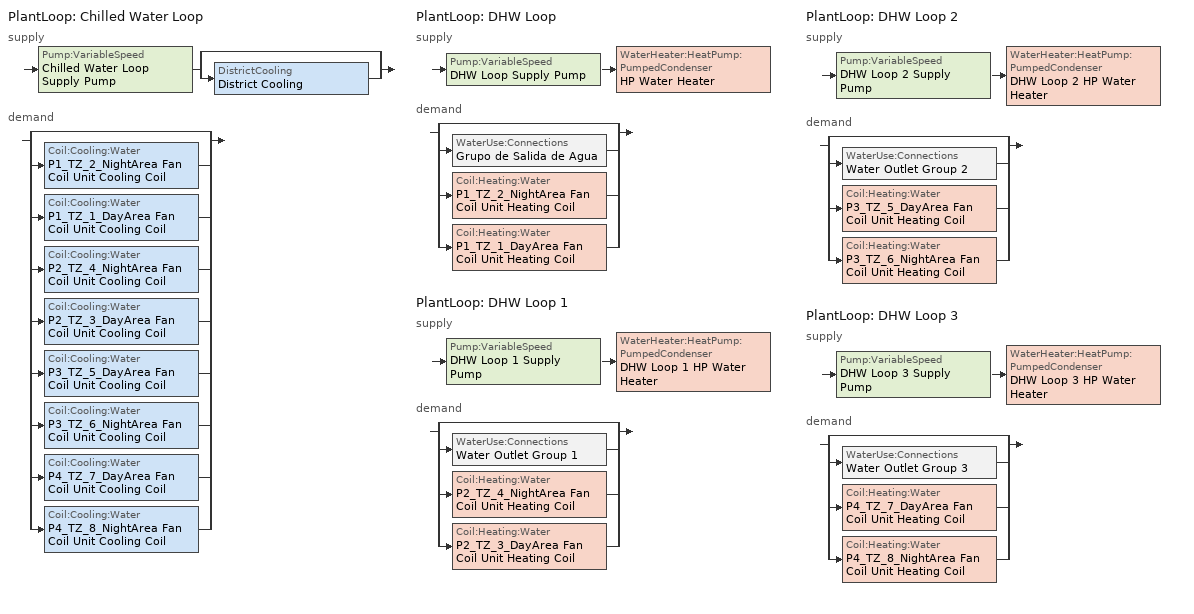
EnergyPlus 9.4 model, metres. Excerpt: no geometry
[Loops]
PlantLoop 'Chilled Water Loop'
 supply: Pump:VariableSpeed 'Chilled Water Loop Supply Pump' > split
  | bypass
  | DistrictCooling 'District Cooling'
 demand: split
  | bypass
  | Coil:Cooling:Water 'P1_TZ_2_NightArea Fan Coil Unit Cooling Coil'
  | Coil:Cooling:Water 'P1_TZ_1_DayArea Fan Coil Unit Cooling Coil'
  | Coil:Cooling:Water 'P2_TZ_4_NightArea Fan Coil Unit Cooling Coil'
  | Coil:Cooling:Water 'P2_TZ_3_DayArea Fan Coil Unit Cooling Coil'
  | Coil:Cooling:Water 'P3_TZ_5_DayArea Fan Coil Unit Cooling Coil'
  | Coil:Cooling:Water 'P3_TZ_6_NightArea Fan Coil Unit Cooling Coil'
  | Coil:Cooling:Water 'P4_TZ_7_DayArea Fan Coil Unit Cooling Coil'
  | Coil:Cooling:Water 'P4_TZ_8_NightArea Fan Coil Unit Cooling Coil'
PlantLoop 'DHW Loop'
 supply: Pump:VariableSpeed 'DHW Loop Supply Pump' > WaterHeater:HeatPump:PumpedCondenser 'HP Water Heater'
 demand: split
  | bypass
  | WaterUse:Connections 'Grupo de Salida de Agua'
  | Coil:Heating:Water 'P1_TZ_2_NightArea Fan Coil Unit Heating Coil'
  | Coil:Heating:Water 'P1_TZ_1_DayArea Fan Coil Unit Heating Coil'
PlantLoop 'DHW Loop 1'
 supply: Pump:VariableSpeed 'DHW Loop 1 Supply Pump' > WaterHeater:HeatPump:PumpedCondenser 'DHW Loop 1 HP Water Heater'
 demand: split
  | bypass
  | WaterUse:Connections 'Water Outlet Group 1'
  | Coil:Heating:Water 'P2_TZ_4_NightArea Fan Coil Unit Heating Coil'
  | Coil:Heating:Water 'P2_TZ_3_DayArea Fan Coil Unit Heating Coil'
PlantLoop 'DHW Loop 2'
 supply: Pump:VariableSpeed 'DHW Loop 2 Supply Pump' > WaterHeater:HeatPump:PumpedCondenser 'DHW Loop 2 HP Water Heater'
 demand: split
  | bypass
  | WaterUse:Connections 'Water Outlet Group 2'
  | Coil:Heating:Water 'P3_TZ_5_DayArea Fan Coil Unit Heating Coil'
  | Coil:Heating:Water 'P3_TZ_6_NightArea Fan Coil Unit Heating Coil'
PlantLoop 'DHW Loop 3'
 supply: Pump:VariableSpeed 'DHW Loop 3 Supply Pump' > WaterHeater:HeatPump:PumpedCondenser 'DHW Loop 3 HP Water Heater'
 demand: split
  | bypass
  | WaterUse:Connections 'Water Outlet Group 3'
  | Coil:Heating:Water 'P4_TZ_7_DayArea Fan Coil Unit Heating Coil'
  | Coil:Heating:Water 'P4_TZ_8_NightArea Fan Coil Unit Heating Coil'
[DesignSpecification:OutdoorAir] Outdoor Air Method=Flow/Zone; Outdoor Air Flow per Person {m3/s-person}=0.01; Outdoor Air Flow per Zone Floor Area {m3/s-m2}=0; Outdoor Air Flow Air Changes per Hour {1/hr}=0; Outdoor Air Schedule=On
Name | Outdoor Air Flow per Zone {m3/s}
P4_TZ_7_DayArea Design Specification Outdoor Air Object | 0.119835
P4_TZ_8_NightArea Design Specification Outdoor Air Object | 0.096484
P2_TZ_4_NightArea Design Specification Outdoor Air Object; P1_TZ_2_NightArea Design Specification Outdoor Air Object; P3_TZ_6_NightArea Design Specification Outdoor Air Object | 0.093813
P2_TZ_3_DayArea Design Specification Outdoor Air Object; P1_TZ_1_DayArea Design Specification Outdoor Air Object; P3_TZ_5_DayArea Design Specification Outdoor Air Object | 0.118802
[DesignSpecification:ZoneAirDistribution] Zone Air Distribution Effectiveness in Cooling Mode=1; Zone Air Distribution Effectiveness in Heating Mode=1; Zone Secondary Recirculation Fraction=0
P4_TZ_7_DayArea Design Specification Zone Air Distribution Object; P4_TZ_8_NightArea Design Specification Zone Air Distribution Object; P2_TZ_4_NightArea Design Specification Zone Air Distribution Object; P2_TZ_3_DayArea Design Specification Zone Air Distribution Object; P1_TZ_2_NightArea Design Specification Zone Air Distribution Object; P1_TZ_1_DayArea Design Specification Zone Air Distribution Object; P3_TZ_5_DayArea Design Specification Zone Air Distribution Object; P3_TZ_6_NightArea Design Specification Zone Air Distribution Object
[Sizing:Zone] Zone Cooling Design Supply Air Temperature Input Method=SupplyAirTemperature; Zone Cooling Design Supply Air Temperature {C}=14; Zone Cooling Design Supply Air Temperature Difference {deltaC}=5; Zone Heating Design Supply Air Temperature Input Method=SupplyAirTemperature; Zone Heating Design Supply Air Temperature {C}=40; Zone Heating Design Supply Air Temperature Difference {deltaC}=15; Zone Cooling Design Supply Air Humidity Ratio {kgWater/kgDryAir}=0.009; Zone Heating Design Supply Air Humidity Ratio {kgWater/kgDryAir}=0.004; Zone Heating Sizing Factor=1; Zone Cooling Sizing Factor=1; Cooling Design Air Flow Method=Flow/Zone; Cooling Design Air Flow Rate {m3/s}=0.123; Cooling Minimum Air Flow per Zone Floor Area {m3/s-m2}=0.00076; Cooling Minimum Air Flow {m3/s}=0; Cooling Minimum Air Flow Fraction=0; Heating Design Air Flow Method=Flow/Zone; Heating Design Air Flow Rate {m3/s}=0.123; Heating Maximum Air Flow per Zone Floor Area {m3/s-m2}=0.00203; Heating Maximum Air Flow {m3/s}=0.14158; Heating Maximum Air Flow Fraction=0.3; Account for Dedicated Outdoor Air System=No; Dedicated Outdoor Air System Control Strategy=NeutralSupplyAir; Dedicated Outdoor Air Low Setpoint Temperature for Design {C}=10; Dedicated Outdoor Air High Setpoint Temperature for Design {C}=20
Name | Design Specification Outdoor Air Object | Design Specification Zone Air Distribution Object
P4_TZ_7_DayArea | P4_TZ_7_DayArea Design Specification Outdoor Air Object | P4_TZ_7_DayArea Design Specification Zone Air Distribution Object
P4_TZ_8_NightArea | P4_TZ_8_NightArea Design Specification Outdoor Air Object | P4_TZ_8_NightArea Design Specification Zone Air Distribution Object
P2_TZ_4_NightArea | P2_TZ_4_NightArea Design Specification Outdoor Air Object | P2_TZ_4_NightArea Design Specification Zone Air Distribution Object
P2_TZ_3_DayArea | P2_TZ_3_DayArea Design Specification Outdoor Air Object | P2_TZ_3_DayArea Design Specification Zone Air Distribution Object
P1_TZ_2_NightArea | P1_TZ_2_NightArea Design Specification Outdoor Air Object | P1_TZ_2_NightArea Design Specification Zone Air Distribution Object
P1_TZ_1_DayArea | P1_TZ_1_DayArea Design Specification Outdoor Air Object | P1_TZ_1_DayArea Design Specification Zone Air Distribution Object
P3_TZ_5_DayArea | P3_TZ_5_DayArea Design Specification Outdoor Air Object | P3_TZ_5_DayArea Design Specification Zone Air Distribution Object
P3_TZ_6_NightArea | P3_TZ_6_NightArea Design Specification Outdoor Air Object | P3_TZ_6_NightArea Design Specification Zone Air Distribution Object
[Sizing:Plant]
Name | Loop Type | Design Loop Exit Temperature {C} | Loop Design Temperature Difference {deltaC}
Chilled Water Loop | Cooling | 6 | 4
DHW Loop; DHW Loop 1; DHW Loop 2; DHW Loop 3 | Heating | 45 | 5
[ZoneControl:Thermostat] Control Type Schedule=Control type schedule: Always 4
Name | Zone or ZoneList | Control 1
P4_TZ_7_DayArea Thermostat | P4_TZ_7_DayArea | P4_TZ_7_DayArea Dual SP
P4_TZ_8_NightArea Thermostat | P4_TZ_8_NightArea | P4_TZ_8_NightArea Dual SP
P2_TZ_4_NightArea Thermostat | P2_TZ_4_NightArea | P2_TZ_4_NightArea Dual SP
P2_TZ_3_DayArea Thermostat | P2_TZ_3_DayArea | P2_TZ_3_DayArea Dual SP
P1_TZ_2_NightArea Thermostat | P1_TZ_2_NightArea | P1_TZ_2_NightArea Dual SP
P1_TZ_1_DayArea Thermostat | P1_TZ_1_DayArea | P1_TZ_1_DayArea Dual SP
P3_TZ_5_DayArea Thermostat | P3_TZ_5_DayArea | P3_TZ_5_DayArea Dual SP
P3_TZ_6_NightArea Thermostat | P3_TZ_6_NightArea | P3_TZ_6_NightArea Dual SP
[ThermostatSetpoint:DualSetpoint] Cooling Setpoint Temperature Schedule=NoCooling_100degrees
Name | Heating Setpoint Temperature Schedule
P4_TZ_7_DayArea Dual SP; P4_TZ_8_NightArea Dual SP | Temperature_setpoint_P4
P2_TZ_4_NightArea Dual SP; P2_TZ_3_DayArea Dual SP | Temperature_setpoint_P2
P1_TZ_2_NightArea Dual SP; P1_TZ_1_DayArea Dual SP | Temperature_setpoint_P1
P3_TZ_5_DayArea Dual SP; P3_TZ_6_NightArea Dual SP | Temperature_setpoint_P3
[ZoneHVAC:FourPipeFanCoil] Availability Schedule=On; Capacity Control Method=VariableFanConstantFlow; Maximum Supply Air Flow Rate {m3/s}=0.123; Low Speed Supply Air Flow Ratio=0.33; Medium Speed Supply Air Flow Ratio=0.66; Maximum Outdoor Air Flow Rate {m3/s}=0; Maximum Cold Water Flow Rate {m3/s}=0; Minimum Cold Water Flow Rate {m3/s}=0; Cooling Convergence Tolerance=0.001; Maximum Hot Water Flow Rate {m3/s}=0.000245582; Minimum Hot Water Flow Rate {m3/s}=0; Heating Convergence Tolerance=0.001
Name | Supply Air Fan | Cooling Coil | Heating Coil
P4_TZ_7_DayArea Fan Coil Unit | P4_TZ_7_DayArea Fan Coil Unit Supply Fan | P4_TZ_7_DayArea Fan Coil Unit Cooling Coil | P4_TZ_7_DayArea Fan Coil Unit Heating Coil
P4_TZ_8_NightArea Fan Coil Unit | P4_TZ_8_NightArea Fan Coil Unit Supply Fan | P4_TZ_8_NightArea Fan Coil Unit Cooling Coil | P4_TZ_8_NightArea Fan Coil Unit Heating Coil
P2_TZ_4_NightArea Fan Coil Unit | P2_TZ_4_NightArea Fan Coil Unit Supply Fan | P2_TZ_4_NightArea Fan Coil Unit Cooling Coil | P2_TZ_4_NightArea Fan Coil Unit Heating Coil
P2_TZ_3_DayArea Fan Coil Unit | P2_TZ_3_DayArea Fan Coil Unit Supply Fan | P2_TZ_3_DayArea Fan Coil Unit Cooling Coil | P2_TZ_3_DayArea Fan Coil Unit Heating Coil
P1_TZ_2_NightArea Fan Coil Unit | P1_TZ_2_NightArea Fan Coil Unit Supply Fan | P1_TZ_2_NightArea Fan Coil Unit Cooling Coil | P1_TZ_2_NightArea Fan Coil Unit Heating Coil
P1_TZ_1_DayArea Fan Coil Unit | P1_TZ_1_DayArea Fan Coil Unit Supply Fan | P1_TZ_1_DayArea Fan Coil Unit Cooling Coil | P1_TZ_1_DayArea Fan Coil Unit Heating Coil
P3_TZ_5_DayArea Fan Coil Unit | P3_TZ_5_DayArea Fan Coil Unit Supply Fan | P3_TZ_5_DayArea Fan Coil Unit Cooling Coil | P3_TZ_5_DayArea Fan Coil Unit Heating Coil
P3_TZ_6_NightArea Fan Coil Unit | P3_TZ_6_NightArea Fan Coil Unit Supply Fan | P3_TZ_6_NightArea Fan Coil Unit Cooling Coil | P3_TZ_6_NightArea Fan Coil Unit Heating Coil
[Zone equipment]
P4_TZ_7_DayArea: P4_TZ_7_DayArea Fan Coil Unit
P4_TZ_8_NightArea: P4_TZ_8_NightArea Fan Coil Unit
P2_TZ_4_NightArea: P2_TZ_4_NightArea Fan Coil Unit
P2_TZ_3_DayArea: P2_TZ_3_DayArea Fan Coil Unit
P1_TZ_2_NightArea: P1_TZ_2_NightArea Fan Coil Unit
P1_TZ_1_DayArea: P1_TZ_1_DayArea Fan Coil Unit
P3_TZ_5_DayArea: P3_TZ_5_DayArea Fan Coil Unit
P3_TZ_6_NightArea: P3_TZ_6_NightArea Fan Coil Unit
[Fan:VariableVolume] Availability Schedule=On; Fan Total Efficiency=1; Pressure Rise {Pa}=300; Maximum Flow Rate {m3/s}=0.123; Fan Power Minimum Flow Rate Input Method=FixedFlowRate; Fan Power Minimum Flow Fraction=0; Fan Power Minimum Air Flow Rate {m3/s}=0; Motor Efficiency=1; Motor In Airstream Fraction=0; Fan Power Coefficient 1=0.0013; Fan Power Coefficient 2=0.147; Fan Power Coefficient 3=0.9506; Fan Power Coefficient 4=-0.0998; Fan Power Coefficient 5=0
P4_TZ_7_DayArea Fan Coil Unit Supply Fan; P4_TZ_8_NightArea Fan Coil Unit Supply Fan; P2_TZ_4_NightArea Fan Coil Unit Supply Fan; P2_TZ_3_DayArea Fan Coil Unit Supply Fan; P1_TZ_2_NightArea Fan Coil Unit Supply Fan; P1_TZ_1_DayArea Fan Coil Unit Supply Fan; P3_TZ_5_DayArea Fan Coil Unit Supply Fan; P3_TZ_6_NightArea Fan Coil Unit Supply Fan
[Fan:OnOff] Availability Schedule=On; Fan Total Efficiency=0.7; Pressure Rise {Pa}=600; Maximum Flow Rate {m3/s}=0.75525; Motor Efficiency=0.9; Motor In Airstream Fraction=1; Fan Power Ratio Function of Speed Ratio Curve=DefaultFanPowerRatioCurve; Fan Efficiency Ratio Function of Speed Ratio Curve=DefaultFanEffRatioCurve
HP Water Heater Supply Fan; DHW Loop 1 HP Water Heater Supply Fan; DHW Loop 2 HP Water Heater Supply Fan; DHW Loop 3 HP Water Heater Supply Fan
[Coil:Cooling:Water] Availability Schedule=Off; Design Water Flow Rate {m3/s}=0; Design Air Flow Rate {m3/s}=0; Design Inlet Water Temperature {C}=6; Design Inlet Air Temperature {C}=100; Design Outlet Air Temperature {C}=14; Design Inlet Air Humidity Ratio {kgWater/kgDryAir}=1e-05; Design Outlet Air Humidity Ratio {kgWater/kgDryAir}=0.009; Type of Analysis=SimpleAnalysis; Heat Exchanger Configuration=CrossFlow
P4_TZ_7_DayArea Fan Coil Unit Cooling Coil; P4_TZ_8_NightArea Fan Coil Unit Cooling Coil; P2_TZ_4_NightArea Fan Coil Unit Cooling Coil; P2_TZ_3_DayArea Fan Coil Unit Cooling Coil; P1_TZ_2_NightArea Fan Coil Unit Cooling Coil; P1_TZ_1_DayArea Fan Coil Unit Cooling Coil; P3_TZ_5_DayArea Fan Coil Unit Cooling Coil; P3_TZ_6_NightArea Fan Coil Unit Cooling Coil
[Coil:Heating:Water] Availability Schedule=On; U-Factor Times Area Value {W/K}=255; Maximum Water Flow Rate {m3/s}=0.000154; Performance Input Method=NominalCapacity; Rated Capacity {W}=3500; Rated Inlet Water Temperature {C}=45; Rated Inlet Air Temperature {C}=20; Rated Outlet Water Temperature {C}=40; Rated Outlet Air Temperature {C}=35; Rated Ratio for Air and Water Convection=0.5
P4_TZ_7_DayArea Fan Coil Unit Heating Coil; P4_TZ_8_NightArea Fan Coil Unit Heating Coil; P2_TZ_4_NightArea Fan Coil Unit Heating Coil; P2_TZ_3_DayArea Fan Coil Unit Heating Coil; P1_TZ_2_NightArea Fan Coil Unit Heating Coil; P1_TZ_1_DayArea Fan Coil Unit Heating Coil; P3_TZ_5_DayArea Fan Coil Unit Heating Coil; P3_TZ_6_NightArea Fan Coil Unit Heating Coil
[Coil:WaterHeating:AirToWaterHeatPump:Pumped] Rated Heating Capacity {W}=15000; Rated COP {W/W}=3.3; Rated Sensible Heat Ratio=0.6956; Rated Evaporator Inlet Air Dry-Bulb Temperature {C}=29.44; Rated Evaporator Inlet Air Wet-Bulb Temperature {C}=22.22; Rated Condenser Inlet Water Temperature {C}=55.72; Rated Evaporator Air Flow Rate {m3/s}=0.75525; Rated Condenser Water Flow Rate {m3/s}=0.00067305; Evaporator Fan Power Included in Rated COP=No; Condenser Pump Power Included in Rated COP=No; Condenser Pump Heat Included in Rated Heating Capacity and Rated COP=No; Condenser Water Pump Power {W}=150; Fraction of Condenser Pump Heat to Water=0.2; Crankcase Heater Capacity {W}=100; Maximum Ambient Temperature for Crankcase Heater Operation {C}=5; Evaporator Air Temperature Type for Curve Objects=WetBulbTemperature; Heating Capacity Function of Temperature Curve=HPWHHeatingCapFTemp; Heating COP Function of Temperature Curve=HPWHHeatingCOPFTemp; Part Load Fraction Correlation Curve=HPWHPLFFPLR
HP Water Heater HP Water Heating Coil; DHW Loop 1 HP Water Heater HP Water Heating Coil; DHW Loop 2 HP Water Heater HP Water Heating Coil; DHW Loop 3 HP Water Heater HP Water Heating Coil
[Pump:VariableSpeed] Motor Efficiency=0.9; Fraction of Motor Inefficiencies to Fluid Stream=0; Coefficient 1 of the Part Load Performance Curve=0; Coefficient 2 of the Part Load Performance Curve=1; Coefficient 3 of the Part Load Performance Curve=0; Coefficient 4 of the Part Load Performance Curve=0; Design Minimum Flow Rate {m3/s}=0; Pump Control Type=Intermittent
Name | Design Maximum Flow Rate {m3/s} | Design Pump Head {Pa} | Design Power Consumption {W}
Chilled Water Loop Supply Pump | 0.00001 | 20000 | 0
DHW Loop Supply Pump | 0.000377562 | 25000 | 13.44595
DHW Loop 1 Supply Pump; DHW Loop 2 Supply Pump | 0.000429562 | 25000 | 15.2978
DHW Loop 3 Supply Pump | 0.000432562 | 25000 | 15.40464
[DistrictCooling]
District Cooling: Nominal Capacity {W}=50000; Capacity Fraction Schedule=On
[WaterHeater:Mixed] Tank Volume {m3}=0.65; Setpoint Temperature Schedule=5degrees; Deadband Temperature Difference {deltaC}=0; Maximum Temperature Limit {C}=80; Heater Control Type=Cycle; Heater Maximum Capacity {W}=0; Heater Minimum Capacity {W}=0; Heater Fuel Type=Electricity; Heater Thermal Efficiency=1; Ambient Temperature Indicator=Schedule; Ambient Temperature Schedule=Heating_20_degrees; Off Cycle Loss Fraction to Zone=1; On Cycle Loss Fraction to Zone=1; Use Side Effectiveness=1; Source Side Effectiveness=1; Source Side Design Flow Rate {m3/s}=0.00067305; Indirect Water Heating Recovery Time {hr}=1.5; Source Side Flow Control Mode=IndirectHeatPrimarySetpoint
Name | Use Side Design Flow Rate {m3/s}
HP Water Heater Water Heater | 0.000377562
DHW Loop 1 HP Water Heater Water Heater; DHW Loop 2 HP Water Heater Water Heater | 0.000429562
DHW Loop 3 HP Water Heater Water Heater | 0.000432562
[WaterHeater:Sizing] Design Mode=PeakDraw; Time Storage Can Meet Peak Draw {hr}=0.6; Time for Tank Recovery {hr}=0.6; Nominal Tank Volume for Autosizing Plant Connections {m3}=1; Number of Bedrooms=4; Number of Bathrooms=2; Storage Capacity per Person {m3/person}=0.2; Recovery Capacity per Person {m3/hr-person}=0.2; Storage Capacity per Floor Area {m3/m2}=0.02; Recovery Capacity per Floor Area {m3/hr-m2}=0.02; Number of Units=4; Storage Capacity per Unit {m3}=0.2; Recovery Capacity PerUnit {m3/hr}=0.2; Storage Capacity per Collector Area {m3/m2}=0.2; Height Aspect Ratio=1
HP Water Heater Water Heater; DHW Loop 1 HP Water Heater Water Heater; DHW Loop 2 HP Water Heater Water Heater; DHW Loop 3 HP Water Heater Water Heater
[WaterHeater:HeatPump:PumpedCondenser] Dead Band Temperature Difference {deltaC}=4; Condenser Water Flow Rate {m3/s}=0.00067305; Evaporator Air Flow Rate {m3/s}=0.75525; Inlet Air Configuration=OutdoorAirOnly; Minimum Inlet Air Temperature for Compressor Operation {C}=-5; Maximum Inlet Air Temperature for Compressor Operation {C}=48.9; Compressor Location=Outdoors; Fan Placement=DrawThrough; On Cycle Parasitic Electric Load {W}=0; Off Cycle Parasitic Electric Load {W}=0; Parasitic Heat Rejection Location=Outdoors; Tank Element Control Logic=MutuallyExclusive; Control Sensor 1 Height In Stratified Tank {m}=0.65; Control Sensor 1 Weight=1; Control Sensor 2 Height In Stratified Tank {m}=0
Name | Availability Schedule | Compressor Setpoint Temperature Schedule | Tank | DX Coil | Fan
HP Water Heater | P1_Pump_onoff_sp | DW1_HPoutletT | HP Water Heater Water Heater | HP Water Heater HP Water Heating Coil | HP Water Heater Supply Fan
DHW Loop 1 HP Water Heater | P2_Pump_onoff_sp | DW2_HPoutletT | DHW Loop 1 HP Water Heater Water Heater | DHW Loop 1 HP Water Heater HP Water Heating Coil | DHW Loop 1 HP Water Heater Supply Fan
DHW Loop 2 HP Water Heater | P3_Pump_onoff_sp | DW3_HPoutletT | DHW Loop 2 HP Water Heater Water Heater | DHW Loop 2 HP Water Heater HP Water Heating Coil | DHW Loop 2 HP Water Heater Supply Fan
DHW Loop 3 HP Water Heater | P4_Pump_onoff_sp | DW4_HPoutletT | DHW Loop 3 HP Water Heater Water Heater | DHW Loop 3 HP Water Heater HP Water Heating Coil | DHW Loop 3 HP Water Heater Supply Fan
[PlantLoop] Maximum Loop Temperature {C}=80; Minimum Loop Temperature {C}=0; Minimum Loop Flow Rate {m3/s}=0; Load Distribution Scheme=SequentialLoad; Plant Loop Demand Calculation Scheme=SingleSetpoint; Common Pipe Simulation=None; Pressure Simulation Type=None
Name | Fluid Type | User Defined Fluid Type | Plant Equipment Operation Scheme | Maximum Loop Flow Rate {m3/s} | Plant Loop Volume {m3}
Chilled Water Loop | UserDefinedFluidType | Chilled Water Loop Glycol Concentration | Chilled Water Loop Operation | 0 | 0
DHW Loop | Water |  | DHW Loop Operation | 0.000377562 | 0.0453075
DHW Loop 1 | Water |  | DHW Loop 1 Operation | 0.000429562 | 0.0515475
DHW Loop 2 | Water |  | DHW Loop 2 Operation | 0.000429562 | 0.0515475
DHW Loop 3 | Water |  | DHW Loop 3 Operation | 0.000432562 | 0.0519075
[PlantEquipmentList]
Chilled Water Loop Scheme 1 Range 1 Equipment List: District Cooling
DHW Loop Scheme 1 Range 1 Equipment List: HP Water Heater
DHW Loop 1 Scheme 1 Range 1 Equipment List: DHW Loop 1 HP Water Heater
DHW Loop 2 Scheme 1 Range 1 Equipment List: DHW Loop 2 HP Water Heater
DHW Loop 3 Scheme 1 Range 1 Equipment List: DHW Loop 3 HP Water Heater
[PlantEquipmentOperation:CoolingLoad]
Chilled Water Loop Scheme 1: Load Range 1 Lower Limit {W}=0; Load Range 1 Upper Limit {W}=1e+15; Range 1 Equipment List=Chilled Water Loop Scheme 1 Range 1 Equipment List
[PlantEquipmentOperation:HeatingLoad] Load Range 1 Lower Limit {W}=0; Load Range 1 Upper Limit {W}=1e+15
Name | Range 1 Equipment List
DHW Loop Scheme 1 | DHW Loop Scheme 1 Range 1 Equipment List
DHW Loop 1 Scheme 1 | DHW Loop 1 Scheme 1 Range 1 Equipment List
DHW Loop 2 Scheme 1 | DHW Loop 2 Scheme 1 Range 1 Equipment List
DHW Loop 3 Scheme 1 | DHW Loop 3 Scheme 1 Range 1 Equipment List
[PlantEquipmentOperationSchemes]
Name | Control Scheme 1 | Control Scheme 1 Schedule
Chilled Water Loop Operation | Chilled Water Loop Scheme 1 | Off
DHW Loop Operation | DHW Loop Scheme 1 | On
DHW Loop 1 Operation | DHW Loop 1 Scheme 1 | On
DHW Loop 2 Operation | DHW Loop 2 Scheme 1 | On
DHW Loop 3 Operation | DHW Loop 3 Scheme 1 | On
[EnergyManagementSystem:Sensor]
Name | Output:Variable or Output:Meter Index Key | Output:Variable or Output:Meter
DW1_HPfan | HP Water Heater Supply Fan | Fan Electricity Rate
DW2_HPfan | DHW loop 1 HP Water Heater Supply Fan | Fan Electricity Rate
DW3_HPfan | DHW loop 2 HP Water Heater Supply Fan | Fan Electricity Rate
DW4_HPfan | DHW loop 3 HP Water Heater Supply Fan | Fan Electricity Rate
DW1_HPelectricPower | HP WATER HEATER HP WATER HEATING COIL | Cooling Coil Water Heating Electricity Rate
DW2_HPelectricPower | DHW LOOP 1 HP WATER HEATER HP WATER HEATING COIL | Cooling Coil Water Heating Electricity Rate
DW3_HPelectricPower | DHW LOOP 2 HP WATER HEATER HP WATER HEATING COIL | Cooling Coil Water Heating Electricity Rate
DW4_HPelectricPower | DHW LOOP 3 HP WATER HEATER HP WATER HEATING COIL | Cooling Coil Water Heating Electricity Rate
DW1_HPelectricEnergy | HP WATER HEATER HP WATER HEATING COIL | Cooling Coil Water Heating Electricity Energy
DW2_HPelectricEnergy | DHW LOOP 1 HP WATER HEATER HP WATER HEATING COIL | Cooling Coil Water Heating Electricity Energy
DW3_HPelectricEnergy | DHW LOOP 2 HP WATER HEATER HP WATER HEATING COIL | Cooling Coil Water Heating Electricity Energy
DW4_HPelectricEnergy | DHW LOOP 3 HP WATER HEATER HP WATER HEATING COIL | Cooling Coil Water Heating Electricity Energy
DW1_HPHeatingPower | HP WATER HEATER HP WATER HEATING COIL | Cooling Coil Total Water Heating Rate
DW2_HPHeatingPower | DHW LOOP 1 HP WATER HEATER HP WATER HEATING COIL | Cooling Coil Total Water Heating Rate
DW3_HPHeatingPower | DHW LOOP 2 HP WATER HEATER HP WATER HEATING COIL | Cooling Coil Total Water Heating Rate
DW4_HPHeatingPower | DHW LOOP 3 HP WATER HEATER HP WATER HEATING COIL | Cooling Coil Total Water Heating Rate
DW1_HPHeatingEnergy | HP WATER HEATER HP WATER HEATING COIL | Cooling Coil Total Water Heating Energy
DW2_HPHeatingEnergy | DHW LOOP 1 HP WATER HEATER HP WATER HEATING COIL | Cooling Coil Total Water Heating Energy
DW3_HPHeatingEnergy | DHW LOOP 2 HP WATER HEATER HP WATER HEATING COIL | Cooling Coil Total Water Heating Energy
DW4_HPHeatingEnergy | DHW LOOP 3 HP WATER HEATER HP WATER HEATING COIL | Cooling Coil Total Water Heating Energy
DW1DHWcons; DW4DHWcons | P1_TZ_1_DAYAREA WATER OUTLET | Water Use Equipment Heating Rate
DW2DHWcons | P2_TZ_3_DAYAREA WATER OUTLET | Water Use Equipment Heating Rate
DW3DHWcons | P3_TZ_5_DAYAREA WATER OUTLET | Water Use Equipment Heating Rate
FCtz7FanPower | P4_TZ_7_DayArea Fan Coil Unit | Fan Coil Fan Electricity Rate
FCtz8FanPower | P4_TZ_8_NightArea Fan Coil Unit | Fan Coil Fan Electricity Rate
FCtz5FanPower | P3_TZ_5_DayArea Fan Coil Unit | Fan Coil Fan Electricity Rate
FCtz6FanPower | P3_TZ_6_NightArea Fan Coil Unit | Fan Coil Fan Electricity Rate
FCtz3FanPower | P2_TZ_3_DayArea Fan Coil Unit | Fan Coil Fan Electricity Rate
FCtz4FanPower | P2_TZ_4_NightArea Fan Coil Unit | Fan Coil Fan Electricity Rate
FCtz1FanPower | P1_TZ_1_DayArea Fan Coil Unit | Fan Coil Fan Electricity Rate
FCtz2FanPower | P1_TZ_2_NightArea Fan Coil Unit | Fan Coil Fan Electricity Rate
TmediaTZ1 | P1_TZ_1_DayArea | Zone Mean Air Temperature
TmediaTZ2 | P1_TZ_2_NightArea | Zone Mean Air Temperature
TmediaTZ3 | P2_TZ_3_DayArea | Zone Mean Air Temperature
TmediaTZ4 | P2_TZ_4_NightArea | Zone Mean Air Temperature
TmediaTZ5 | P3_TZ_5_DayArea | Zone Mean Air Temperature
TmediaTZ6 | P3_TZ_6_NightArea | Zone Mean Air Temperature
TmediaTZ7 | P4_TZ_7_DayArea | Zone Mean Air Temperature
TmediaTZ8 | P4_TZ_8_NightArea | Zone Mean Air Temperature
TsetHeatTZ1 | P1_TZ_1_DayArea | Zone Thermostat Heating Setpoint Temperature
TsetHeatTZ2 | P1_TZ_2_NightArea | Zone Thermostat Heating Setpoint Temperature
TsetHeatTZ3 | P2_TZ_3_DayArea | Zone Thermostat Heating Setpoint Temperature
TsetHeatTZ4 | P2_TZ_4_NightArea | Zone Thermostat Heating Setpoint Temperature
TsetHeatTZ5 | P3_TZ_5_DayArea | Zone Thermostat Heating Setpoint Temperature
TsetHeatTZ6 | P3_TZ_6_NightArea | Zone Thermostat Heating Setpoint Temperature
TsetHeatTZ7 | P4_TZ_7_DayArea | Zone Thermostat Heating Setpoint Temperature
TsetHeatTZ8 | P4_TZ_8_NightArea | Zone Thermostat Heating Setpoint Temperature
thermaltotank1_J | HP Water Heater Water Heater | Water Heater Source Side Heat Transfer Energy
thermaltotank2_J | DHW Loop 1 HP Water Heater Water Heater | Water Heater Source Side Heat Transfer Energy
thermaltotank3_J | DHW Loop 2 HP Water Heater Water Heater | Water Heater Source Side Heat Transfer Energy
thermaltotank4_J | DHW Loop 3 HP Water Heater Water Heater | Water Heater Source Side Heat Transfer Energy
LightEneConsTz1 | P1_TZ_1_DAYAREA | Zone Lights Electricity Energy
LightEneConsTz2 | P1_TZ_2_NIGHTAREA | Zone Lights Electricity Energy
LightEneConsTz3 | P2_TZ_3_DAYAREA | Zone Lights Electricity Energy
LightEneConsTz4 | P2_TZ_4_NIGHTAREA | Zone Lights Electricity Energy
LightEneConsTz5 | P3_TZ_5_DAYAREA | Zone Lights Electricity Energy
LightEneConsTz6 | P3_TZ_6_NIGHTAREA | Zone Lights Electricity Energy
LightEneConsTz7 | P4_TZ_7_DAYAREA | Zone Lights Electricity Energy
LightEneConsTz8 | P4_TZ_8_NIGHTAREA | Zone Lights Electricity Energy
AppEneConsTz1 | P1_TZ_1_DAYAREA | Zone Electric Equipment Electricity Energy
AppEneConsTz2 | P1_TZ_2_NIGHTAREA | Zone Electric Equipment Electricity Energy
AppEneConsTz3 | P2_TZ_3_DAYAREA | Zone Electric Equipment Electricity Energy
AppEneConsTz4 | P2_TZ_4_NIGHTAREA | Zone Electric Equipment Electricity Energy
AppEneConsTz5 | P3_TZ_5_DAYAREA | Zone Electric Equipment Electricity Energy
AppEneConsTz6 | P3_TZ_6_NIGHTAREA | Zone Electric Equipment Electricity Energy
AppEneConsTz7 | P4_TZ_7_DAYAREA | Zone Electric Equipment Electricity Energy
AppEneConsTz8 | P4_TZ_8_NIGHTAREA | Zone Electric Equipment Electricity Energy
Tank_LOSS3 | HP Water Heater Water Heater | Water Heater Heat Loss Energy
Tank_LOSS2 | DHW Loop 1 HP Water Heater Water Heater | Water Heater Heat Loss Energy
Tank_LOSS4 | DHW Loop 2 HP Water Heater Water Heater | Water Heater Heat Loss Energy
Tank_LOSS1 | DHW Loop 3 HP Water Heater Water Heater | Water Heater Heat Loss Energy
FCheatingEnergy7 | P4_TZ_7_DAYAREA FAN COIL UNIT | Fan Coil Heating Energy
FCheatingEnergy8 | P4_TZ_8_NIGHTAREA FAN COIL UNIT | Fan Coil Heating Energy
FCheatingEnergy5 | P3_TZ_5_DAYAREA FAN COIL UNIT | Fan Coil Heating Energy
FCheatingEnergy6 | P3_TZ_6_NIGHTAREA FAN COIL UNIT | Fan Coil Heating Energy
FCheatingEnergy3 | P2_TZ_3_DAYAREA FAN COIL UNIT | Fan Coil Heating Energy
FCheatingEnergy4 | P2_TZ_4_NIGHTAREA FAN COIL UNIT | Fan Coil Heating Energy
FCheatingEnergy1 | P1_TZ_1_DAYAREA FAN COIL UNIT | Fan Coil Heating Energy
FCheatingEnergy2 | P1_TZ_2_NIGHTAREA FAN COIL UNIT | Fan Coil Heating Energy
FCfansEnergy1 | P1_TZ_1_DAYAREA FAN COIL UNIT | Fan Coil Fan Electricity Energy
FCfansEnergy2 | P1_TZ_2_NIGHTAREA FAN COIL UNIT | Fan Coil Fan Electricity Energy
FCfansEnergy3 | P2_TZ_3_DAYAREA FAN COIL UNIT | Fan Coil Fan Electricity Energy
FCfansEnergy4 | P2_TZ_4_NIGHTAREA FAN COIL UNIT | Fan Coil Fan Electricity Energy
FCfansEnergy5 | P3_TZ_5_DAYAREA FAN COIL UNIT | Fan Coil Fan Electricity Energy
FCfansEnergy6 | P3_TZ_6_NIGHTAREA FAN COIL UNIT | Fan Coil Fan Electricity Energy
FCfansEnergy7 | P4_TZ_7_DAYAREA FAN COIL UNIT | Fan Coil Fan Electricity Energy
FCfansEnergy8 | P4_TZ_8_NIGHTAREA FAN COIL UNIT | Fan Coil Fan Electricity Energy
DHWPumpEnergy | DHW LOOP SUPPLY PUMP | Pump Electricity Energy
DHW1PumpEnergy | DHW LOOP 1 SUPPLY PUMP | Pump Electricity Energy
DHW2PumpEnergy | DHW LOOP 2 SUPPLY PUMP | Pump Electricity Energy
DHW3PumpEnergy | DHW LOOP 3 SUPPLY PUMP | Pump Electricity Energy
DHWPumpPower | DHW LOOP SUPPLY PUMP | Pump Electricity Rate
DHW1PumpPower | DHW LOOP 1 SUPPLY PUMP | Pump Electricity Rate
DHW2PumpPower | DHW LOOP 2 SUPPLY PUMP | Pump Electricity Rate
DHW3PumpPower | DHW LOOP 3 SUPPLY PUMP | Pump Electricity Rate
P1_Pump_onoff | P1_Pump_onoff_sp | Schedule Value
P2_Pump_onoff | P2_Pump_onoff_sp | Schedule Value
P3_Pump_onoff | P3_Pump_onoff_sp | Schedule Value
P4_Pump_onoff | P4_Pump_onoff_sp | Schedule Value
[EnergyManagementSystem:Actuator] Actuated Component Type=Fan; Actuated Component Control Type=Fan Air Mass Flow Rate
Name | Actuated Component Unique
FanFC_TZ1Actuator | P1_TZ_1_DayArea Fan Coil Unit Supply Fan
FanFC_TZ2Actuator | P1_TZ_2_NightArea Fan Coil Unit Supply Fan
FanFC_TZ3Actuator | P2_TZ_3_DayArea Fan Coil Unit Supply Fan
FanFC_TZ4Actuator | P2_TZ_4_NightArea Fan Coil Unit Supply Fan
FanFC_TZ5Actuator | P3_TZ_5_DayArea Fan Coil Unit Supply Fan
FanFC_TZ6Actuator | P3_TZ_6_NightArea Fan Coil Unit Supply Fan
FanFC_TZ7Actuator | P4_TZ_7_DayArea Fan Coil Unit Supply Fan
FanFC_TZ8Actuator | P4_TZ_8_NightArea Fan Coil Unit Supply Fan
FanHP1 | HP Water Heater Supply Fan
FanHP2 | DHW loop 1 HP Water Heater Supply Fan
FanHP3 | DHW loop 2 HP Water Heater Supply Fan
FanHP4 | DHW loop 3 HP Water Heater Supply Fan
[EnergyManagementSystem:Program]
HeatingControlStrategy2: SET Ttolerance=1; IF TmediaTZ1 >(TsetHeatTZ1-0.1); SET FanFC_TZ1Actuator=0; ELSEIF FanFC_TZ1Actuator==0 && TmediaTZ1 >= (TsetHeatTZ1-Ttolerance); SET FanFC_TZ1Actuator=0; ELSE; SET FanFC_TZ1Actuator=1; ENDIF; IF TmediaTZ2 >(TsetHeatTZ2-0.1); SET FanFC_TZ2Actuator=0; ELSEIF FanFC_TZ2Actuator==0 && TmediaTZ2 >= (TsetHeatTZ2-Ttolerance); SET FanFC_TZ2Actuator=0; ELSE; SET FanFC_TZ2Actuator=1; ENDIF; IF TmediaTZ3 >(TsetHeatTZ3-0.1); SET FanFC_TZ3Actuator=0; ELSEIF FanFC_TZ3Actuator==0 && TmediaTZ3 >= (TsetHeatTZ3-Ttolerance); SET FanFC_TZ3Actuator=0; ELSE; SET FanFC_TZ3Actuator=1; ENDIF; IF TmediaTZ4 >(TsetHeatTZ4-0.1); SET FanFC_TZ4Actuator=0; ELSEIF FanFC_TZ4Actuator==0 && TmediaTZ4 >= (TsetHeatTZ4-Ttolerance); SET FanFC_TZ4Actuator=0; ELSE; SET FanFC_TZ4Actuator=1; ENDIF; IF TmediaTZ5 >(TsetHeatTZ5-0.1); SET FanFC_TZ5Actuator=0; ELSEIF FanFC_TZ5Actuator==0 && TmediaTZ5 >= (TsetHeatTZ5-Ttolerance); SET FanFC_TZ5Actuator=0; ELSE; SET FanFC_TZ5Actuator=1; ENDIF; IF TmediaTZ6 >(TsetHeatTZ6-0.1); SET FanFC_TZ6Actuator=0; ELSEIF FanFC_TZ6Actuator==0 && TmediaTZ6 >= (TsetHeatTZ6-Ttolerance); SET FanFC_TZ6Actuator=0; ELSE; SET FanFC_TZ6Actuator=1; ENDIF; IF TmediaTZ7 >(TsetHeatTZ7-0.1); SET FanFC_TZ7Actuator=0; ELSEIF FanFC_TZ7Actuator==0 && TmediaTZ7 >= (TsetHeatTZ7-Ttolerance); SET FanFC_TZ7Actuator=0; ELSE; SET FanFC_TZ7Actuator=1; ENDIF; IF TmediaTZ8 >(TsetHeatTZ8-0.1); SET FanFC_TZ8Actuator=0; ELSEIF FanFC_TZ8Actuator==0 && TmediaTZ8 >= (TsetHeatTZ8-Ttolerance); SET FanFC_TZ8Actuator=0; ELSE; SET FanFC_TZ8Actuator=1; ENDIF; IF P1_Pump_onoff >0; SET DW1_HeatPumpStatus=1; SET FanHP1=1.0; ELSE; SET DW1_HeatPumpStatus=0; SET FanHP1=0.0; ENDIF; IF P2_Pump_onoff >0; SET DW2_HeatPumpStatus=1; SET FanHP2=1.0; ELSE; SET DW2_HeatPumpStatus=0; SET FanHP2=0.0; ENDIF; IF P3_Pump_onoff >0; SET DW3_HeatPumpStatus=1; SET FanHP3=1.0; ELSE; SET DW3_HeatPumpStatus=0; SET FanHP1=0.0; ENDIF; IF P4_Pump_onoff >0; SET DW4_HeatPumpStatus=1; SET FanHP4=1.0; ELSE; SET DW4_HeatPumpStatus=0; SET FanHP1=0.0; ENDIF
Balance: SET WaterHeaterHeatLossEnergy_Wh=TankLOSS1+TankLOSS2+TankLOSS3+TankLOSS4; SET DW1_HPfanWh=DW1_HPfan*SystemTimestep*3600*(1/3600); SET DW2_HPfanWh=DW2_HPfan*SystemTimestep*3600*(1/3600); SET DW3_HPfanWh=DW3_HPfan*SystemTimestep*3600*(1/3600); SET DW4_HPfanWh=DW4_HPfan*SystemTimestep*3600*(1/3600); SET FCheatingtot=FCheatDW1+FCheatDW2+FCheatDW3+FCheatDW4; SET DW1light=LightEneCons1+LightEneCons2; SET DW2light=LightEneCons3+LightEneCons4; SET DW3light=LightEneCons5+LightEneCons6; SET DW4light=LightEneCons7+LightEneCons8; SET ZonesLightConsEnergytotal=DW1light+DW2light+DW3light+DW4light; SET DW1app=AppEneCons1+AppEneCons2; SET DW2app=AppEneCons3+AppEneCons4; SET DW3app=AppEneCons5+AppEneCons6; SET DW4app=AppEneCons7+AppEneCons8; SET ZonesAppConsEnergytotal=DW1app+DW2app+DW3app+DW4app; SET DW1electricAux=FCfansEnergy_1+FCfansEnergy_2+DHWPumpEnergy_Wh+DW1_HPfanWh; SET DW1elePowerAux=DW1electricAux/(SystemTimestep*3600*(1/3600)); SET DW2electricAux=FCfansEnergy_3+FCfansEnergy_4+DHW1PumpEnergy_Wh+DW2_HPfanWh; SET DW2elePowerAux=DW2electricAux/(SystemTimestep*3600*(1/3600)); SET DW3electricAux=FCfansEnergy_5+FCfansEnergy_6+DHW2PumpEnergy_Wh+DW3_HPfanWh; SET DW3elePowerAux=DW3electricAux/(SystemTimestep*3600*(1/3600)); SET DW4electricAux=FCfansEnergy_7+FCfansEnergy_8+DHW3PumpEnergy_Wh+DW4_HPfanWh; SET DW4elePowerAux=DW4electricAux/(SystemTimestep*3600*(1/3600)); SET ZonesElectricAuxEnTotal=DW1electricAux+DW2electricAux+DW3electricAux+DW4electricAux; SET AuxEnergyTot=ZonesElectricAuxEnTotal; SET AuxPowerTot=AuxEnergyTot/(SystemTimestep*3600*(1/3600)); SET electricDW_1= DW1electricAux; SET electricDW_1_all= electricDW_1+DW1app+DW1light; SET electricDW_2= DW2electricAux; SET DW2_EV=EVBatChargeEnergy_Wh; SET electricDW_2_all= electricDW_2+DW2app+DW2light+DW2_EV; SET DW3_EV=EV2BatChargeEnergy_Wh; SET electricDW_3= DW3electricAux; SET electricDW_3_all= electricDW_3+DW3app+DW3light+DW3_EV; SET electricDW_4= DW4electricAux; SET electricDW_4_all= electricDW_4+DW4app+DW4light; SET ele1= electricDW_1+electricDW_2+electricDW_3+electricDW_4; SET ele1_all= electricDW_1_all+electricDW_2_all+electricDW_3_all+electricDW_4_all; SET ele2= DW1_HPelectricEnergy+DW2_HPelectricEnergy+DW3_HPelectricEnergy+DW4_HPelectricEnergy; SET ele2a=ele2*(1/3600); SET ele3=BatChargeEnergy_Wh-BatDischargeEnergy_Wh-EnergyProducedAtBus_Wh; SET thermaltotank_J=thermaltotank1_J+thermaltotank2_J+thermaltotank3_J+thermaltotank4_J; SET thermaltotankDw4_Wh=thermaltotank1_J*(1/3600); SET thermaltotankDw2_Wh=thermaltotank2_J*(1/3600); SET thermaltotankDw1_Wh=thermaltotank3_J*(1/3600); SET thermaltotankDw3_Wh=thermaltotank4_J*(1/3600); SET FCheatDW1=FCheatingEnergy1+FCheatingEnergy2; SET FCheatDW2=FCheatingEnergy3+FCheatingEnergy4; SET FCheatDW3=FCheatingEnergy5+FCheatingEnergy6; SET FCheatDW4=FCheatingEnergy7+FCheatingEnergy8; SET DW1_HPElectricEnergy_Wh=DW1_HPElectricEnergy*(1/3600); SET DW2_HPElectricEnergy_Wh=DW2_HPElectricEnergy*(1/3600); SET DW3_HPElectricEnergy_Wh=DW3_HPElectricEnergy*(1/3600); SET DW4_HPElectricEnergy_Wh=DW4_HPElectricEnergy*(1/3600); SET COP1=DW1_HPHeatingPower/(DW1_HPElectricPower+0.0000000001); SET COP2=DW2_HPHeatingPower/(DW2_HPElectricPower+0.0000000001); SET COP3=DW3_HPHeatingPower/(DW3_HPElectricPower+0.0000000001); SET COP4=DW4_HPHeatingPower/(DW4_HPElectricPower+0.0000000001); SET electricUsageEnergy1=ele1_all+ele2a+ele3; SET electricEnergyoptim = ele1+ele2a; IF ControlChargeEV>0; SET EVchargeStatus=1; ELSE; SET EVchargeStatus=0; ENDIF; IF ControlChargeEV2>0; SET EV2chargeStatus=1; ELSE; SET EV2chargeStatus=0; ENDIF
EnergyConversion: SET irradianceGlobal= (DirectRad*(@cos(@DegToRad(90-SolarAltitude))))+DiffuseRad; SET DW1_HPelectricEnergy=DW1_HPelectricPower*SystemTimestep*3600*(1/3600); SET DW2_HPelectricEnergy=DW2_HPelectricPower*SystemTimestep*3600*(1/3600); SET DW3_HPelectricEnergy=DW3_HPelectricPower*SystemTimestep*3600*(1/3600); SET DW4_HPelectricEnergy=DW4_HPelectricPower*SystemTimestep*3600*(1/3600); SET ZonesLightConsEnergytotal_Wh=ZonesLightConsEnergytotal*(1/3600); SET ZonesAppConsEnergytotal_Wh=ZonesAppConsEnergytotal*(1/3600); SET DW1_HPHeatingEnergy_Wh=DW1_HPHeatingEnergy*(1/3600); SET DW2_HPHeatingEnergy_Wh=DW2_HPHeatingEnergy*(1/3600); SET DW3_HPHeatingEnergy_Wh=DW3_HPHeatingEnergy*(1/3600); SET DW4_HPHeatingEnergy_Wh=DW4_HPHeatingEnergy*(1/3600); SET DW1_HPelectricEnergy_Wh=DW1_HPelectricEnergy*(1/3600); SET DW2_HPelectricEnergy_Wh=DW2_HPelectricEnergy*(1/3600); SET DW3_HPelectricEnergy_Wh=DW3_HPelectricEnergy*(1/3600); SET DW4_HPelectricEnergy_Wh=DW4_HPelectricEnergy*(1/3600); SET thermaltotank_Wh=thermaltotank_J*(1/3600); SET EnergyProduced_Wh=EnergyProduced*(1/3600); SET DemandEnergyFacility_Wh=DemandPowerFacility*SystemTimestep*3600*(1/3600); SET BatChargeEnergy_Wh=BatChargeEnergy*(1/3600); SET EVBatChargeEnergy_Wh=EVBatChargeEnergy*(1/3600); SET EV2BatChargeEnergy_Wh=EV2BatChargeEnergy*(1/3600); SET EV2BatDischargeEnergy_Wh=EV2BatDischargeEnergy*(1/3600); SET BatDischargeEnergy_Wh=BatDischargeEnergy*(1/3600); SET EVBatDischargeEnergy_Wh=EVBatDischargeEnergy*(1/3600); SET EnergyPurchased_Wh=PowerPurchased*180*(1/3600); SET EnergyProducedAtBus_Wh=PowerProducedAtBus*SystemTimestep*3600*(1/3600); SET DHWPumpEnergy_Wh=DHWPumpEnergy*(1/3600); SET DHW1PumpEnergy_Wh=DHW1PumpEnergy*(1/3600); SET DHW2PumpEnergy_Wh=DHW2PumpEnergy*(1/3600); SET DHW3PumpEnergy_Wh=DHW3PumpEnergy*(1/3600); SET TankLOSS1=Tank_LOSS1*(1/3600); SET TankLOSS2=Tank_LOSS2*(1/3600); SET TankLOSS3=Tank_LOSS3*(1/3600); SET TankLOSS4=Tank_LOSS4*(1/3600); SET LightEneCons1=LightEneConsTz1*(1/3600); SET LightEneCons2=LightEneConsTz2*(1/3600); SET LightEneCons3=LightEneConsTz3*(1/3600); SET LightEneCons4=LightEneConsTz4*(1/3600); SET LightEneCons5=LightEneConsTz5*(1/3600); SET LightEneCons6=LightEneConsTz6*(1/3600); SET LightEneCons7=LightEneConsTz7*(1/3600); SET LightEneCons8=LightEneConsTz8*(1/3600); SET AppEneCons1= AppEneConsTz1*(1/3600); SET AppEneCons2= AppEneConsTz2*(1/3600); SET AppEneCons3= AppEneConsTz3*(1/3600); SET AppEneCons4= AppEneConsTz4*(1/3600); SET AppEneCons5= AppEneConsTz5*(1/3600); SET AppEneCons6= AppEneConsTz6*(1/3600); SET AppEneCons7= AppEneConsTz7*(1/3600); SET AppEneCons8= AppEneConsTz8*(1/3600); SET FCheatingtot_Wh=FCheatingtot*(1/3600); SET FCheatingEnergy_1=FCheatingEnergy1*(1/3600); SET FCheatingEnergy_2=FCheatingEnergy2*(1/3600); SET FCheatingEnergy_3=FCheatingEnergy3*(1/3600); SET FCheatingEnergy_4=FCheatingEnergy4*(1/3600); SET FCheatingEnergy_5=FCheatingEnergy5*(1/3600); SET FCheatingEnergy_6=FCheatingEnergy6*(1/3600); SET FCheatingEnergy_7=FCheatingEnergy7*(1/3600); SET FCheatingEnergy_8=FCheatingEnergy8*(1/3600); SET FCfansEnergy_1=FCfansEnergy1*(1/3600); SET FCfansEnergy_2=FCfansEnergy2*(1/3600); SET FCfansEnergy_3=FCfansEnergy3*(1/3600); SET FCfansEnergy_4=FCfansEnergy4*(1/3600); SET FCfansEnergy_5=FCfansEnergy5*(1/3600); SET FCfansEnergy_6=FCfansEnergy6*(1/3600); SET FCfansEnergy_7=FCfansEnergy7*(1/3600); SET FCfansEnergy_8=FCfansEnergy8*(1/3600); SET DW1DHWcons_Wh=DW1DHWcons*SystemTimestep*3600*(1/3600); SET DW2DHWcons_Wh=DW2DHWcons*SystemTimestep*3600*(1/3600); SET DW3DHWcons_Wh=DW3DHWcons*SystemTimestep*3600*(1/3600); SET DW4DHWcons_Wh=DW4DHWcons*SystemTimestep*3600*(1/3600); SET DHWdemandtotal_Wh=DW1DHWcons_Wh+DW2DHWcons_Wh+DW3DHWcons_Wh+DW4DHWcons_Wh
[EnergyManagementSystem:GlobalVariable]
ZonesLightConsEnergytotal; ZonesAppConsEnergytotal_Wh; ZonesAppConsEnergytotal
WaterHeaterHeatLossEnergy_Wh
DHWdemandEnergy2; DHWdemandEnergy3; DHWdemandEnergy4
DHWLossesTankEnergyZone12; DHWLossesTankEnergyZone34; DHWLossesTankEnergyZone56
DHWLossesTankEnergyZone78; AuxEnergyHeater12; AuxEnergyHeater34
[WaterUse:Equipment] Target Temperature Schedule=45degrees; Sensible Fraction Schedule=Off; Latent Fraction Schedule=Off
Name | Peak Flow Rate {m3/s} | Flow Rate Fraction Schedule
P4_TZ_7_DayArea Water Outlet | 9.6e-06 | DHWbcn4yearly
P4_TZ_8_NightArea Water Outlet | 0 | DHWbcn4yearly
P2_TZ_4_NightArea Water Outlet | 0 | DHWbcn2yearly
P2_TZ_3_DayArea Water Outlet | 9.5e-06 | DHWbcn2yearly
P1_TZ_2_NightArea Water Outlet | 0 | DHWbcn1yearly
P1_TZ_1_DayArea Water Outlet | 4.3e-06 | DHWbcn1yearly
P3_TZ_5_DayArea Water Outlet | 9.5e-06 | DHWbcn3yearly
P3_TZ_6_NightArea Water Outlet | 0 | DHWbcn3yearly
[WaterUse:Connections] Drain Water Heat Exchanger Type=None; Drain Water Heat Exchanger Destination=Plant; Drain Water Heat Exchanger U-Factor Times Area {W/K}=1500
Name | Water Use Equipment 1 | Water Use Equipment 2
Grupo de Salida de Agua | P1_TZ_2_NightArea Water Outlet | P1_TZ_1_DayArea Water Outlet
Water Outlet Group 1 | P2_TZ_4_NightArea Water Outlet | P2_TZ_3_DayArea Water Outlet
Water Outlet Group 2 | P3_TZ_5_DayArea Water Outlet | P3_TZ_6_NightArea Water Outlet
Water Outlet Group 3 | P4_TZ_7_DayArea Water Outlet | P4_TZ_8_NightArea Water Outlet
[ExternalInterface:FunctionalMockupUnitExport:To:Schedule] Initial Value=1
Name | Schedule | FMU Variable
 | P1_Pump_onoff_sp | P1_onoff_HP_sp
 | P2_Pump_onoff_sp | P2_onoff_HP_sp
 | P3_Pump_onoff_sp | P3_onoff_HP_sp
 | P4_Pump_onoff_sp | P4_onoff_HP_sp
[ExternalInterface:FunctionalMockupUnitExport:From:Variable]
Name | Output:Variable Index Key | Output:Variable | FMU Variable
 | P3_TZ_5_DayArea | Zone Thermostat Heating Setpoint Temperature | P3_T_Thermostat_sp_out
 | P4_TZ_7_DayArea | Zone Thermostat Heating Setpoint Temperature | P4_T_Thermostat_sp_out
 | P2_TZ_3_DayArea | Zone Thermostat Heating Setpoint Temperature | P2_T_Thermostat_sp_out
 | P1_TZ_1_DayArea | Zone Thermostat Heating Setpoint Temperature | P1_T_Thermostat_sp_out
 | P1_TZ_1_DayArea | Zone Air Temperature | Z01_T
 | P1_TZ_1_DayArea | Zone Air Relative Humidity | Z01_RH
 | P1_TZ_2_NightArea | Zone Air Temperature | Z02_T
 | P1_TZ_2_NightArea | Zone Air Relative Humidity | Z02_RH
 | P2_TZ_3_DayArea | Zone Air Temperature | Z03_T
 | P2_TZ_3_DayArea | Zone Air Relative Humidity | Z03_RH
 | P2_TZ_4_NightArea | Zone Air Temperature | Z04_T
 | P2_TZ_4_NightArea | Zone Air Relative Humidity | Z04_RH
 | P3_TZ_5_DayArea | Zone Air Temperature | Z05_T
 | P3_TZ_5_DayArea | Zone Air Relative Humidity | Z05_RH
 | P3_TZ_6_NightArea | Zone Air Temperature | Z06_T
 | P3_TZ_6_NightArea | Zone Air Relative Humidity | Z06_RH
 | P4_TZ_7_DayArea | Zone Air Temperature | Z07_T
 | P4_TZ_7_DayArea | Zone Air Relative Humidity | Z07_RH
 | P4_TZ_8_NightArea | Zone Air Temperature | Z08_T
 | P4_TZ_8_NightArea | Zone Air Relative Humidity | Z08_RH
 | DHW Loop 1 HP Water Heater Water Heater | Water Heater Tank Temperature | P2_T_Tank
 | DHW Loop 2 HP Water Heater Water Heater | Water Heater Tank Temperature | P3_T_Tank
 | DHW Loop 3 HP Water Heater Water Heater | Water Heater Tank Temperature | P4_T_Tank
 | HP Water Heater Water Heater | Water Heater Tank Temperature | P1_T_Tank
[Schedule:Week:Daily]
DHWbcn4weekly: DHWbcn4Day1, DHWbcn4Day1, DHWbcn4Day1, DHWbcn4Day1, DHWbcn4Day1, DHWbcn4Day1, DHWbcn4Day1, DHWbcn4Day1, DHWbcn4Day1, DHWbcn4Day1, DHWbcn4Day1, DHWbcn4Day1
DHWbcn2weekly: DHWbcn2Day1, DHWbcn2Day1, DHWbcn2Day1, DHWbcn2Day1, DHWbcn2Day1, DHWbcn2Day1, DHWbcn2Day1, DHWbcn2Day1, DHWbcn2Day1, DHWbcn2Day1, DHWbcn2Day1, DHWbcn2Day1
DHWbcn1weekly: DHWbcn1Day1, DHWbcn1Day1, DHWbcn1Day1, DHWbcn1Day1, DHWbcn1Day1, DHWbcn1Day1, DHWbcn1Day1, DHWbcn1Day1, DHWbcn1Day1, DHWbcn1Day1, DHWbcn1Day1, DHWbcn1Day1
DHWbcn3weekly: DHWbcn3Day1, DHWbcn3Day1, DHWbcn3Day1, DHWbcn3Day1, DHWbcn3Day1, DHWbcn3Day1, DHWbcn3Day1, DHWbcn3Day1, DHWbcn3Day1, DHWbcn3Day1, DHWbcn3Day1, DHWbcn3Day1
[Schedule:Compact]
On: Through: 12/31, For: AllDays, Until: 24:00, 1
Off: Through: 12/31, For: AllDays, Until: 24:00, 0
Control type schedule: Always 4: Through: 12/31, For: AllDays, Until: 24:00, 4
DW1_HPoutletT; DW2_HPoutletT; DW3_HPoutletT; DW4_HPoutletT: Through: 12/31, For: AllDays, Until: 24:00, 50
45degrees: Through: 12/31, For: AllDays, Until: 24:00, 45
5degrees: Through: 12/31, For: AllDays, Until: 24:00, 5
NoCooling_100degrees: Through: 12/31, For: AllDays, Until: 24:00, 100
Heating_20_degrees: Through: 12/31, For: AllDays, Until: 24:00, 20
[Schedule:Year]
DHWbcn4yearly: DHWbcn4weekly, 1, 1, 1, 31, DHWbcn4weekly, 2, 1, 2, 28, DHWbcn4weekly, 3, 1, 3, 31, DHWbcn4weekly, 4, 1, 4, 30, DHWbcn4weekly, 5, 1, 5, 31, DHWbcn4weekly, 6, 1, 6, 30, DHWbcn4weekly, 7, 1, 7, 31, DHWbcn4weekly, 8, 1, 8, 31, DHWbcn4weekly, 9, 1, 9, 30, DHWbcn4weekly, 10, 1, 10, 31, DHWbcn4weekly, 11, 1, 11, 30, DHWbcn4weekly, 12, 1, 12, 31
DHWbcn2yearly: DHWbcn2weekly, 1, 1, 1, 31, DHWbcn2weekly, 2, 1, 2, 28, DHWbcn2weekly, 3, 1, 3, 31, DHWbcn2weekly, 4, 1, 4, 30, DHWbcn2weekly, 5, 1, 5, 31, DHWbcn2weekly, 6, 1, 6, 30, DHWbcn2weekly, 7, 1, 7, 31, DHWbcn2weekly, 8, 1, 8, 31, DHWbcn2weekly, 9, 1, 9, 30, DHWbcn2weekly, 10, 1, 10, 31, DHWbcn2weekly, 11, 1, 11, 30, DHWbcn2weekly, 12, 1, 12, 31
DHWbcn1yearly: DHWbcn1weekly, 1, 1, 1, 31, DHWbcn1weekly, 2, 1, 2, 28, DHWbcn1weekly, 3, 1, 3, 31, DHWbcn1weekly, 4, 1, 4, 30, DHWbcn1weekly, 5, 1, 5, 31, DHWbcn1weekly, 6, 1, 6, 30, DHWbcn1weekly, 7, 1, 7, 31, DHWbcn1weekly, 8, 1, 8, 31, DHWbcn1weekly, 9, 1, 9, 30, DHWbcn1weekly, 10, 1, 10, 31, DHWbcn1weekly, 11, 1, 11, 30, DHWbcn1weekly, 12, 1, 12, 31
DHWbcn3yearly: DHWbcn3weekly, 1, 1, 1, 31, DHWbcn3weekly, 2, 1, 2, 28, DHWbcn3weekly, 3, 1, 3, 31, DHWbcn3weekly, 4, 1, 4, 30, DHWbcn3weekly, 5, 1, 5, 31, DHWbcn3weekly, 6, 1, 6, 30, DHWbcn3weekly, 7, 1, 7, 31, DHWbcn3weekly, 8, 1, 8, 31, DHWbcn3weekly, 9, 1, 9, 30, DHWbcn3weekly, 10, 1, 10, 31, DHWbcn3weekly, 11, 1, 11, 30, DHWbcn3weekly, 12, 1, 12, 31
[Schedule:Day:List]
DHWbcn4Day1: No, 60, 0, 0, 0, 0, 0, 0, 0, 0.946908, 0.199214, 0.066405, 0.066405, 0.330189, 0.462264, 0, 0.066405, 0.066405, 0.066405, 0, 0.265618, 0.126485, 0.528669, 1, 0, 0
DHWbcn2Day1: No, 60, 0, 0, 0, 0, 0, 0, 0, 0.976593, 0.22022, 0, 0.0734067, 0.0734067, 0.219815, 0.0734067, 0.0734067, 0.0734067, 0, 0, 0.146813, 0, 0.51263, 1, 0, 0
DHWbcn1Day1: No, 60, 0, 0, 0, 0, 0, 0, 0, 0.211167, 0.211167, 0, 0.211167, 0.211167, 0, 0, 0.211167, 0, 0, 0, 0.422333, 0.201111, 0.632333, 1, 0, 0
DHWbcn3Day1: No, 60, 0, 0, 0, 0, 0, 0, 0, 0.146813, 0.146813, 0, 0.0734067, 0.0734067, 0, 0.0734067, 0.0734067, 0.0734067, 0, 0, 0.0734067, 0, 0.51263, 1, 0, 0
[Curve:Quadratic]
HPWHPLFFPLR: Coefficient1 Constant=0.85; Coefficient2 x=0.15; Coefficient3 x**2=0; Minimum Value of x=0; Maximum Value of x=1; Input Unit Type for X=Dimensionless; Output Unit Type=Dimensionless
[Curve:Cubic]
DefaultFanEffRatioCurve: Coefficient1 Constant=0.338568; Coefficient2 x=1.72644; Coefficient3 x**2=-1.4928; Coefficient4 x**3=0.427762; Minimum Value of x=0.5; Maximum Value of x=1.5; Minimum Curve Output=0.3; Maximum Curve Output=1
[Curve:Exponent]
DefaultFanPowerRatioCurve: Coefficient1 Constant=0; Coefficient2 Constant=1; Coefficient3 Constant=3; Minimum Value of x=0; Maximum Value of x=1.5; Minimum Curve Output=0.01; Maximum Curve Output=1.5
[Curve:Biquadratic] Minimum Value of x=0; Maximum Value of x=40; Minimum Value of y=20; Maximum Value of y=90; Input Unit Type for X=Temperature; Input Unit Type for Y=Temperature; Output Unit Type=Dimensionless
Name | Coefficient1 Constant | Coefficient2 x | Coefficient3 x**2 | Coefficient4 y | Coefficient5 y**2 | Coefficient6 x*y
HPWHHeatingCapFTemp | 0.369827 | 0.043341 | -.00023 | 0.000466 | 0.000026 | -.00027
HPWHHeatingCOPFTemp | 1.19713 | 0.077849 | -1.6e-06 | -.02675 | 0.000296 | -.00112
